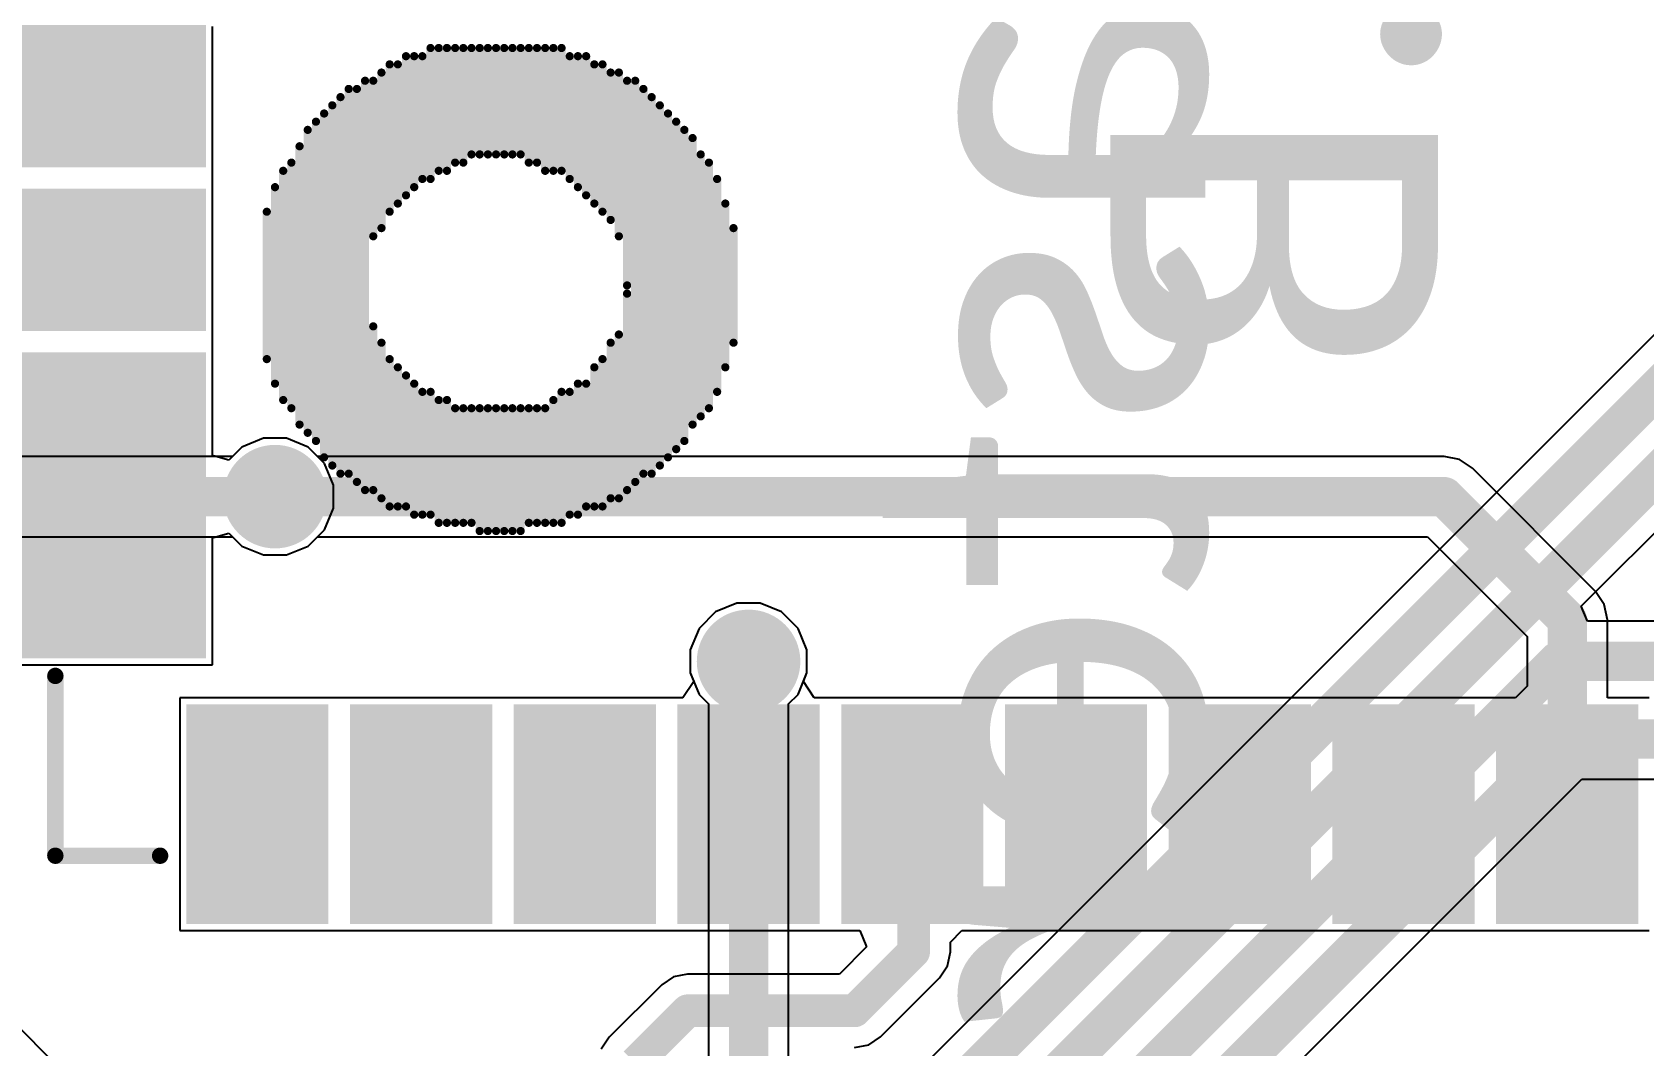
# Model space of a CAD drawing. Header units: millimetres. Extents: x -0.42 to 2.4, y -0.33 to 1.81.
# Drawn here: x 1.1859 to 1.678, y 0.1903 to 0.4998 of the extents above; entities that cross this region are included whole.
import ezdxf

# ---------------------------------------------------------------- set-up
doc = ezdxf.new("R2010")
doc.units = ezdxf.units.MM
doc.header["$MEASUREMENT"] = 0
for name, color, linetype in [('BottomLayer', 5, 'Continuous'), ('BottomOverlay', 54, 'Continuous'), ('BottomSolder', 6, 'Continuous'), ('TopLayer', 1, 'Continuous'), ('TopOverlay', 2, 'Continuous'), ('TopPaste', 8, 'Continuous'), ('TopSolder', 216, 'Continuous'), ('ViaHoleLayer', 16, 'Continuous')]:
    doc.layers.add(name, color=color, linetype=linetype)
doc.styles.add('Calibri', font='calibriz.ttf', dxfattribs={"height": 0.2})

# ---------------------------------------------------------------- blocks, each defined once
blk = doc.blocks.new('41_SMD_M______19')
at = {"layer": 'TopLayer'}
for points in [[(0.31496, 0.11732), (0.37402, 0.11732), (0.37402, 0.08189), (0.31496, 0.08189)], [(0.31496, 0.06732), (0.37402, 0.06732), (0.37402, 0.03189), (0.31496, 0.03189)], [(0.31496, 0.01732), (0.37402, 0.01732), (0.37402, -0.01811), (0.31496, -0.01811)], [(0.31496, -0.03268), (0.37402, -0.03268), (0.37402, -0.06811), (0.31496, -0.06811)], [(0.31496, -0.08268), (0.37402, -0.08268), (0.37402, -0.11811), (0.31496, -0.11811)], [(0.31496, -0.13268), (0.37402, -0.13268), (0.37402, -0.16811), (0.31496, -0.16811)], [(0.31496, -0.18268), (0.37402, -0.18268), (0.37402, -0.21811), (0.31496, -0.21811)], [(0.31496, -0.23268), (0.37402, -0.23268), (0.37402, -0.26811), (0.31496, -0.26811)], [(0.31496, -0.28268), (0.37402, -0.28268), (0.37402, -0.31811), (0.31496, -0.31811)], [(0.10748, -0.37913), (0.10748, -0.32008), (0.14291, -0.32008), (0.14291, -0.37913)], [(0.15748, -0.37913), (0.15748, -0.32008), (0.19291, -0.32008), (0.19291, -0.37913)], [(0.20748, -0.37913), (0.20748, -0.32008), (0.24291, -0.32008), (0.24291, -0.37913)], [(0.25748, -0.37913), (0.25748, -0.32008), (0.29291, -0.32008), (0.29291, -0.37913)]]:
    blk.add_hatch(color=1, dxfattribs=at).paths.add_polyline_path(points)
at = {"layer": 'TopPaste'}
for points in [[(0.31496, 0.11732), (0.37402, 0.11732), (0.37402, 0.08189), (0.31496, 0.08189)], [(0.31496, 0.06732), (0.37402, 0.06732), (0.37402, 0.03189), (0.31496, 0.03189)], [(0.31496, 0.01732), (0.37402, 0.01732), (0.37402, -0.01811), (0.31496, -0.01811)], [(0.31496, -0.03268), (0.37402, -0.03268), (0.37402, -0.06811), (0.31496, -0.06811)], [(0.31496, -0.08268), (0.37402, -0.08268), (0.37402, -0.11811), (0.31496, -0.11811)], [(0.31496, -0.13268), (0.37402, -0.13268), (0.37402, -0.16811), (0.31496, -0.16811)], [(0.31496, -0.18268), (0.37402, -0.18268), (0.37402, -0.21811), (0.31496, -0.21811)], [(0.31496, -0.23268), (0.37402, -0.23268), (0.37402, -0.26811), (0.31496, -0.26811)], [(0.31496, -0.28268), (0.37402, -0.28268), (0.37402, -0.31811), (0.31496, -0.31811)], [(0.10748, -0.37913), (0.10748, -0.32008), (0.14291, -0.32008), (0.14291, -0.37913)], [(0.15748, -0.37913), (0.15748, -0.32008), (0.19291, -0.32008), (0.19291, -0.37913)], [(0.20748, -0.37913), (0.20748, -0.32008), (0.24291, -0.32008), (0.24291, -0.37913)], [(0.25748, -0.37913), (0.25748, -0.32008), (0.29291, -0.32008), (0.29291, -0.37913)]]:
    blk.add_hatch(color=8, dxfattribs=at).paths.add_polyline_path(points)
at = {"layer": 'TopSolder'}
for points in [[(0.31096, 0.12132), (0.37802, 0.12132), (0.37802, 0.07789), (0.31096, 0.07789)], [(0.31096, 0.07132), (0.37802, 0.07132), (0.37802, 0.02789), (0.31096, 0.02789)], [(0.31096, 0.02132), (0.37802, 0.02132), (0.37802, -0.02211), (0.31096, -0.02211)], [(0.31096, -0.02868), (0.37802, -0.02868), (0.37802, -0.07211), (0.31096, -0.07211)], [(0.31096, -0.07868), (0.37802, -0.07868), (0.37802, -0.12211), (0.31096, -0.12211)], [(0.31096, -0.12868), (0.37802, -0.12868), (0.37802, -0.17211), (0.31096, -0.17211)], [(0.31096, -0.17868), (0.37802, -0.17868), (0.37802, -0.22211), (0.31096, -0.22211)], [(0.31096, -0.22868), (0.37802, -0.22868), (0.37802, -0.27211), (0.31096, -0.27211)], [(0.31096, -0.27868), (0.37802, -0.27868), (0.37802, -0.32211), (0.31096, -0.32211)], [(0.10348, -0.38313), (0.10348, -0.31608), (0.14691, -0.31608), (0.14691, -0.38313)], [(0.15348, -0.38313), (0.15348, -0.31608), (0.19691, -0.31608), (0.19691, -0.38313)], [(0.20348, -0.38313), (0.20348, -0.31608), (0.24691, -0.31608), (0.24691, -0.38313)], [(0.25348, -0.38313), (0.25348, -0.31608), (0.29691, -0.31608), (0.29691, -0.38313)]]:
    blk.add_hatch(color=216, dxfattribs=at).paths.add_polyline_path(points)
at = {"layer": 'TopOverlay', "const_width": 0.005}
for points in [[(0.35716, -0.36208), (0.35716, -0.33008)], [(0.35716, -0.36208), (0.30224, -0.36208)]]:
    blk.add_lwpolyline(points, dxfattribs=at)
at = {"layer": 'TopOverlay', "const_width": 0.0025}
for points in [[(0.35591, -0.33008, 1), (0.35841, -0.33008, 1)], [(0.30099, -0.36208, 1), (0.30349, -0.36208, 1)], [(0.35591, -0.36208, 1), (0.35841, -0.36208, 1)], [(0.35591, -0.36208, 1), (0.35841, -0.36208, 1)]]:
    blk.add_lwpolyline(points, format="xyb", close=True, dxfattribs=at)

msp = doc.modelspace()

# ---------------------------------------------------------------- hatches: boundary and pattern name
at = {"layer": 'BottomLayer'}
h = msp.add_hatch(color=5, dxfattribs=at)
edge = h.paths.add_edge_path()
edge.add_arc((1.26, 0.358), 0.01181, 0, 360)
h = msp.add_hatch(color=5, dxfattribs=at)
edge = h.paths.add_edge_path()
edge.add_arc((1.40461, 0.30769), 0.01181, 0, 360)
at = {"layer": 'BottomSolder'}
h = msp.add_hatch(color=6, dxfattribs=at)
edge = h.paths.add_edge_path()
edge.add_arc((1.26, 0.358), 0.01581, 0, 360)
h = msp.add_hatch(color=6, dxfattribs=at)
edge = h.paths.add_edge_path()
edge.add_arc((1.40461, 0.30769), 0.01581, 0, 360)
at = {"layer": 'TopLayer'}
h = msp.add_hatch(color=1, dxfattribs=at)
edge = h.paths.add_edge_path()
edge.add_arc((1.26, 0.358), 0.01181, 0, 360)
h = msp.add_hatch(color=1, dxfattribs=at)
edge = h.paths.add_edge_path()
edge.add_arc((1.40461, 0.30769), 0.01181, 0, 360)
at = {"layer": 'TopSolder'}
h = msp.add_hatch(color=216, dxfattribs=at)
edge = h.paths.add_edge_path()
edge.add_arc((1.26, 0.358), 0.01581, 0, 360)
h = msp.add_hatch(color=216, dxfattribs=at)
edge = h.paths.add_edge_path()
edge.add_arc((1.40461, 0.30769), 0.01581, 0, 360)
at = {"layer": 'ViaHoleLayer'}
h = msp.add_hatch(color=16, dxfattribs=at)
edge = h.paths.add_edge_path()
edge.add_arc((1.26, 0.358), 0.00591, 0, 360)
h = msp.add_hatch(color=16, dxfattribs=at)
edge = h.paths.add_edge_path()
edge.add_arc((1.40461, 0.30769), 0.00591, 0, 360)

# ---------------------------------------------------------------- linework, layer by layer
at = {"layer": 'BottomLayer'}
for p, q in [((1.71443, 0.44074), (1.3693, 0.0956)), ((1.65885, 0.32455), (1.76326, 0.42895)), ((1.25646, 0.37581), (1.24991, 0.3731)), ((1.26354, 0.37581), (1.25646, 0.37581)), ((1.27009, 0.3731), (1.26354, 0.37581)), ((1.24705, 0.37024), (1.11495, 0.37024)), ((1.24991, 0.3731), (1.24705, 0.37024)), ((1.2751, 0.36809), (1.27009, 0.3731)), ((1.27781, 0.36154), (1.2751, 0.36809)), ((1.27781, 0.35446), (1.27781, 0.36154)), ((1.2751, 0.34791), (1.27781, 0.35446)), ((1.11495, 0.34576), (1.24705, 0.34576)), ((1.24705, 0.34576), (1.24991, 0.3429)), ((1.27009, 0.3429), (1.2751, 0.34791)), ((1.24991, 0.3429), (1.25646, 0.34019)), ((1.25646, 0.34019), (1.26354, 0.34019)), ((1.26354, 0.34019), (1.27009, 0.3429)), ((1.40106, 0.3255), (1.39452, 0.32279)), ((1.40815, 0.3255), (1.40106, 0.3255)), ((1.4147, 0.32279), (1.40815, 0.3255)), ((1.39452, 0.32279), (1.38951, 0.31778)), ((1.41971, 0.31778), (1.4147, 0.32279)), ((1.66076, 0.31993), (1.65885, 0.32455)), ((1.69153, 0.31993), (1.66076, 0.31993)), ((1.38951, 0.31778), (1.3868, 0.31124)), ((1.42242, 0.31124), (1.41971, 0.31778)), ((1.3868, 0.31124), (1.3868, 0.30415)), ((1.42242, 0.30415), (1.42242, 0.31124)), ((1.34881, 0.02886), (1.07534, 0.30234)), ((1.3868, 0.30415), (1.38951, 0.2976)), ((1.41971, 0.2976), (1.42242, 0.30415)), ((1.38951, 0.2976), (1.39237, 0.29474)), ((1.41684, 0.29474), (1.41971, 0.2976)), ((1.39237, 0.29474), (1.39237, 0.17367)), ((1.41684, 0.16861), (1.41684, 0.29474)), ((1.5083, 0.121), (1.65907, 0.27176)), ((1.65907, 0.27176), (1.73091, 0.27176))]:
    msp.add_line(p, q, dxfattribs=at)
at = {"layer": 'BottomLayer', "const_width": 0.012}
for points in [[(1.41732, 0.10032), (1.75461, 0.43761)], [(1.37795, 0.08695), (1.72667, 0.43567)], [(1.102, 0.358), (1.26, 0.358)], [(1.40461, 0.16861), (1.40461, 0.30769)], [(1.45669, 0.11269), (1.65169, 0.30769)], [(1.65169, 0.30769), (1.70449, 0.30769)], [(1.49606, 0.12606), (1.654, 0.284)], [(1.654, 0.284), (1.73091, 0.284)]]:
    msp.add_lwpolyline(points, dxfattribs=at)
at = {"layer": 'BottomLayer', "const_width": 0.006}
for points in [[(1.257, 0.358, 1), (1.263, 0.358, 1)], [(1.40161, 0.30769, 1), (1.40761, 0.30769, 1)], [(1.64869, 0.30769, 1), (1.65469, 0.30769, 1)], [(1.64869, 0.30769, 1), (1.65469, 0.30769, 1)], [(1.651, 0.284, 1), (1.657, 0.284, 1)], [(1.651, 0.284, 1), (1.657, 0.284, 1)]]:
    msp.add_lwpolyline(points, format="xyb", close=True, dxfattribs=at)
at = {"layer": 'TopLayer'}
for p, q in [((1.24092, 0.45903), (1.24092, 0.5016)), ((1.24092, 0.45531), (1.24092, 0.45903)), ((1.24092, 0.4516), (1.24092, 0.45531)), ((1.24092, 0.40903), (1.24092, 0.4516)), ((1.24092, 0.40531), (1.24092, 0.40903)), ((1.24092, 0.37064), (1.24092, 0.40531)), ((1.25646, 0.37581), (1.24991, 0.3731)), ((1.26354, 0.37581), (1.25646, 0.37581)), ((1.27009, 0.3731), (1.26354, 0.37581)), ((1.24117, 0.37048), (1.24092, 0.37064)), ((1.24592, 0.36911), (1.24117, 0.37048)), ((1.24991, 0.3731), (1.24592, 0.36911)), ((1.27295, 0.37024), (1.27009, 0.3731)), ((1.617, 0.37024), (1.27295, 0.37024)), ((1.62168, 0.3693), (1.617, 0.37024)), ((1.62565, 0.36665), (1.62168, 0.3693)), ((1.66326, 0.32905), (1.62565, 0.36665)), ((1.24092, 0.34536), (1.24117, 0.34552)), ((1.24092, 0.3066), (1.24092, 0.34536)), ((1.24117, 0.34552), (1.24592, 0.34689)), ((1.24592, 0.34689), (1.24991, 0.3429)), ((1.27009, 0.3429), (1.27295, 0.34576)), ((1.27295, 0.34576), (1.61193, 0.34576)), ((1.61193, 0.34576), (1.64237, 0.31533)), ((1.24991, 0.3429), (1.25646, 0.34019)), ((1.25646, 0.34019), (1.26354, 0.34019)), ((1.26354, 0.34019), (1.27009, 0.3429)), ((1.40106, 0.3255), (1.39452, 0.32279)), ((1.40815, 0.3255), (1.40106, 0.3255)), ((1.4147, 0.32279), (1.40815, 0.3255)), ((1.66591, 0.32508), (1.66326, 0.32905)), ((1.66684, 0.32039), (1.66591, 0.32508)), ((1.39452, 0.32279), (1.38951, 0.31778)), ((1.41971, 0.31778), (1.4147, 0.32279)), ((1.66684, 0.29655), (1.66684, 0.32039)), ((1.38951, 0.31778), (1.3868, 0.31124)), ((1.42242, 0.31124), (1.41971, 0.31778)), ((1.64237, 0.31533), (1.64237, 0.30009)), ((1.3868, 0.31124), (1.3868, 0.30415)), ((1.42242, 0.30415), (1.42242, 0.31124)), ((1.16987, 0.3066), (1.24092, 0.3066)), ((1.38787, 0.30155), (1.38453, 0.29655)), ((1.3868, 0.30415), (1.38787, 0.30155)), ((1.42134, 0.30155), (1.42242, 0.30415)), ((1.42468, 0.29655), (1.42134, 0.30155)), ((1.27589, 0.29655), (1.23089, 0.29655)), ((1.23089, 0.29655), (1.23089, 0.2255)), ((1.27961, 0.29655), (1.27589, 0.29655)), ((1.28332, 0.29655), (1.27961, 0.29655)), ((1.32589, 0.29655), (1.28332, 0.29655)), ((1.32961, 0.29655), (1.32589, 0.29655)), ((1.33332, 0.29655), (1.32961, 0.29655)), ((1.37589, 0.29655), (1.33332, 0.29655)), ((1.37961, 0.29655), (1.37589, 0.29655)), ((1.38453, 0.29655), (1.37961, 0.29655)), ((1.43089, 0.29655), (1.42468, 0.29655)), ((1.43332, 0.29655), (1.43089, 0.29655)), ((1.47589, 0.29655), (1.43332, 0.29655)), ((1.47961, 0.29655), (1.47589, 0.29655)), ((1.48332, 0.29655), (1.47961, 0.29655)), ((1.52589, 0.29655), (1.48332, 0.29655)), ((1.52961, 0.29655), (1.52589, 0.29655)), ((1.53332, 0.29655), (1.52961, 0.29655)), ((1.57589, 0.29655), (1.53332, 0.29655)), ((1.57961, 0.29655), (1.57589, 0.29655)), ((1.58332, 0.29655), (1.57961, 0.29655)), ((1.62589, 0.29655), (1.58332, 0.29655)), ((1.62961, 0.29655), (1.62589, 0.29655)), ((1.63884, 0.29655), (1.62961, 0.29655)), ((1.64237, 0.30009), (1.63884, 0.29655)), ((1.67589, 0.29655), (1.66684, 0.29655)), ((1.67961, 0.29655), (1.67589, 0.29655)), ((1.23089, 0.2255), (1.27589, 0.2255)), ((1.27589, 0.2255), (1.27961, 0.2255)), ((1.27961, 0.2255), (1.28332, 0.2255)), ((1.28332, 0.2255), (1.32589, 0.2255)), ((1.32589, 0.2255), (1.32961, 0.2255)), ((1.32961, 0.2255), (1.33332, 0.2255)), ((1.33332, 0.2255), (1.37589, 0.2255)), ((1.37589, 0.2255), (1.37961, 0.2255)), ((1.37961, 0.2255), (1.38332, 0.2255)), ((1.38332, 0.2255), (1.42589, 0.2255)), ((1.42589, 0.2255), (1.42961, 0.2255)), ((1.42961, 0.2255), (1.43332, 0.2255)), ((1.43332, 0.2255), (1.43856, 0.2255)), ((1.43856, 0.2255), (1.44063, 0.2205)), ((1.46622, 0.22196), (1.46975, 0.2255)), ((1.46622, 0.219), (1.46622, 0.22196)), ((1.46975, 0.2255), (1.47961, 0.2255)), ((1.47961, 0.2255), (1.48332, 0.2255)), ((1.48332, 0.2255), (1.52589, 0.2255)), ((1.52589, 0.2255), (1.52961, 0.2255)), ((1.52961, 0.2255), (1.53332, 0.2255)), ((1.53332, 0.2255), (1.57589, 0.2255)), ((1.57589, 0.2255), (1.57961, 0.2255)), ((1.57961, 0.2255), (1.58332, 0.2255)), ((1.58332, 0.2255), (1.62589, 0.2255)), ((1.62589, 0.2255), (1.62961, 0.2255)), ((1.62961, 0.2255), (1.63332, 0.2255)), ((1.63332, 0.2255), (1.67589, 0.2255)), ((1.67589, 0.2255), (1.67961, 0.2255)), ((1.44063, 0.2205), (1.43235, 0.21222)), ((1.46536, 0.21471), (1.46622, 0.219)), ((1.386, 0.21222), (1.38171, 0.21136)), ((1.43235, 0.21222), (1.386, 0.21222)), ((1.386, 0.21222), (1.386, 0.21222)), ((1.46293, 0.21107), (1.46536, 0.21471)), ((1.37807, 0.20893), (1.36207, 0.19293)), ((1.38171, 0.21136), (1.37807, 0.20893)), ((1.37807, 0.20893), (1.37807, 0.20893)), ((1.44493, 0.19307), (1.46293, 0.21107)), ((1.46293, 0.21107), (1.46293, 0.21107)), ((1.36207, 0.19293), (1.35964, 0.18929)), ((1.44129, 0.19064), (1.44493, 0.19307)), ((1.437, 0.18978), (1.44129, 0.19064))]:
    msp.add_line(p, q, dxfattribs=at)
for points, const_width in [([(1.26, 0.358), (1.617, 0.358)], 0.012), ([(1.617, 0.358), (1.65461, 0.32039)], 0.012), ([(1.65461, 0.26102), (1.65461, 0.32039)], 0.012), ([(1.40461, 0.26102), (1.40461, 0.30769)], 0.012), ([(1.45461, 0.26102), (1.455, 0.26063)], 0.01), ([(1.455, 0.219), (1.455, 0.26063)], 0.01), ([(1.437, 0.201), (1.455, 0.219)], 0.01), ([(1.37, 0.185), (1.386, 0.201)], 0.01), ([(1.386, 0.201), (1.437, 0.201)], 0.01)]:
    msp.add_lwpolyline(points, dxfattribs=dict(at, const_width=const_width))
for points, const_width in [([(1.257, 0.358, 1), (1.263, 0.358, 1)], 0.006), ([(1.614, 0.358, 1), (1.62, 0.358, 1)], 0.006), ([(1.614, 0.358, 1), (1.62, 0.358, 1)], 0.006), ([(1.65161, 0.32039, 1), (1.65761, 0.32039, 1)], 0.006), ([(1.65161, 0.32039, 1), (1.65761, 0.32039, 1)], 0.006), ([(1.40161, 0.30769, 1), (1.40761, 0.30769, 1)], 0.006), ([(1.40161, 0.26102, 1), (1.40761, 0.26102, 1)], 0.006), ([(1.45211, 0.26102, 1), (1.45711, 0.26102, 1)], 0.005), ([(1.65161, 0.26102, 1), (1.65761, 0.26102, 1)], 0.006), ([(1.4525, 0.26063, 1), (1.4575, 0.26063, 1)], 0.005), ([(1.4525, 0.26063, 1), (1.4575, 0.26063, 1)], 0.005), ([(1.4525, 0.219, 1), (1.4575, 0.219, 1)], 0.005), ([(1.4525, 0.219, 1), (1.4575, 0.219, 1)], 0.005), ([(1.3835, 0.201, 1), (1.3885, 0.201, 1)], 0.005), ([(1.3835, 0.201, 1), (1.3885, 0.201, 1)], 0.005), ([(1.4345, 0.201, 1), (1.4395, 0.201, 1)], 0.005), ([(1.4345, 0.201, 1), (1.4395, 0.201, 1)], 0.005)]:
    msp.add_lwpolyline(points, format="xyb", close=True, dxfattribs=dict(at, const_width=const_width))
at = {"layer": 'TopOverlay', "const_width": 0.0025}
for points in [[(1.3, 0.45), (1.3, 0.4925)], [(1.3025, 0.4525), (1.3025, 0.4925)], [(1.305, 0.455), (1.305, 0.4925)], [(1.3075, 0.455), (1.3075, 0.495)], [(1.31, 0.4575), (1.31, 0.495)], [(1.3125, 0.4575), (1.3125, 0.495)], [(1.315, 0.46), (1.315, 0.495)], [(1.3175, 0.46), (1.3175, 0.495)], [(1.32, 0.4625), (1.32, 0.495)], [(1.3225, 0.4625), (1.3225, 0.495)], [(1.325, 0.4625), (1.325, 0.495)], [(1.3275, 0.4625), (1.3275, 0.495)], [(1.33, 0.4625), (1.33, 0.495)], [(1.3325, 0.4625), (1.3325, 0.495)], [(1.335, 0.4625), (1.335, 0.495)], [(1.3375, 0.46), (1.3375, 0.495)], [(1.34, 0.46), (1.34, 0.495)], [(1.3425, 0.4575), (1.3425, 0.495)], [(1.345, 0.4575), (1.345, 0.495)], [(1.3475, 0.4575), (1.3475, 0.495)], [(1.35, 0.455), (1.35, 0.4925)], [(1.3525, 0.4525), (1.3525, 0.4925)], [(1.355, 0.45), (1.355, 0.4925)], [(1.2925, 0.44), (1.2925, 0.4875)], [(1.295, 0.445), (1.295, 0.49)], [(1.2975, 0.4475), (1.2975, 0.49)], [(1.3575, 0.4475), (1.3575, 0.49)], [(1.36, 0.445), (1.36, 0.49)], [(1.3625, 0.4425), (1.3625, 0.4875)], [(1.365, 0.4375), (1.365, 0.4875)], [(1.2825, 0.365), (1.2825, 0.4825)], [(1.285, 0.3625), (1.285, 0.4825)], [(1.2875, 0.36), (1.2875, 0.485)], [(1.29, 0.4375), (1.29, 0.485)], [(1.3675, 0.4225), (1.3675, 0.485)], [(1.37, 0.3625), (1.37, 0.485)], [(1.3725, 0.365), (1.3725, 0.4825)], [(1.2775, 0.3675), (1.2775, 0.4775)], [(1.28, 0.365), (1.28, 0.48)], [(1.375, 0.365), (1.375, 0.48)], [(1.3775, 0.3675), (1.3775, 0.4775)], [(1.2725, 0.375), (1.2725, 0.4725)], [(1.275, 0.37), (1.275, 0.475)], [(1.38, 0.37), (1.38, 0.475)], [(1.3825, 0.3725), (1.3825, 0.4725)], [(1.27, 0.3775), (1.27, 0.47)], [(1.385, 0.375), (1.385, 0.47)], [(1.3875, 0.38), (1.3875, 0.4675)], [(1.2675, 0.38), (1.2675, 0.465)], [(1.39, 0.3825), (1.39, 0.4625)], [(1.2625, 0.3875), (1.2625, 0.4575)], [(1.265, 0.385), (1.265, 0.46)], [(1.3925, 0.385), (1.3925, 0.46)], [(1.26, 0.3925), (1.26, 0.4525)], [(1.395, 0.39), (1.395, 0.455)], [(1.3975, 0.3975), (1.3975, 0.4475)], [(1.2575, 0.4), (1.2575, 0.445)], [(1.4, 0.405), (1.4, 0.44)], [(1.3675, 0.36), (1.3675, 0.42)], [(1.29, 0.36), (1.29, 0.41)], [(1.365, 0.3575), (1.365, 0.4075)], [(1.2925, 0.3575), (1.2925, 0.405)], [(1.3625, 0.3575), (1.3625, 0.405)], [(1.295, 0.355), (1.295, 0.4)], [(1.2975, 0.355), (1.2975, 0.3975)], [(1.3575, 0.355), (1.3575, 0.3975)], [(1.36, 0.355), (1.36, 0.4)], [(1.3, 0.355), (1.3, 0.395)], [(1.3025, 0.3525), (1.3025, 0.3925)], [(1.3525, 0.3525), (1.3525, 0.3925)], [(1.355, 0.355), (1.355, 0.3925)], [(1.305, 0.3525), (1.305, 0.39)], [(1.3075, 0.3525), (1.3075, 0.39)], [(1.3475, 0.35), (1.3475, 0.39)], [(1.35, 0.3525), (1.35, 0.39)], [(1.31, 0.35), (1.31, 0.3875)], [(1.3125, 0.35), (1.3125, 0.3875)], [(1.315, 0.35), (1.315, 0.385)], [(1.3175, 0.35), (1.3175, 0.385)], [(1.32, 0.35), (1.32, 0.385)], [(1.3225, 0.3475), (1.3225, 0.385)], [(1.325, 0.3475), (1.325, 0.385)], [(1.3275, 0.3475), (1.3275, 0.385)], [(1.33, 0.3475), (1.33, 0.385)], [(1.3325, 0.3475), (1.3325, 0.385)], [(1.335, 0.3475), (1.335, 0.385)], [(1.3375, 0.35), (1.3375, 0.385)], [(1.34, 0.35), (1.34, 0.385)], [(1.3425, 0.35), (1.3425, 0.385)], [(1.345, 0.35), (1.345, 0.3875)]]:
    msp.add_lwpolyline(points, dxfattribs=at)
at = {"layer": 'TopOverlay', "const_width": 0.00125}
for points in [[(1.29937, 0.4925, 1), (1.30062, 0.4925, 1)], [(1.30187, 0.4925, 1), (1.30313, 0.4925, 1)], [(1.30438, 0.4925, 1), (1.30563, 0.4925, 1)], [(1.30688, 0.495, 1), (1.30812, 0.495, 1)], [(1.30937, 0.495, 1), (1.31062, 0.495, 1)], [(1.31187, 0.495, 1), (1.31313, 0.495, 1)], [(1.31438, 0.495, 1), (1.31563, 0.495, 1)], [(1.31688, 0.495, 1), (1.31812, 0.495, 1)], [(1.31937, 0.495, 1), (1.32062, 0.495, 1)], [(1.32187, 0.495, 1), (1.32313, 0.495, 1)], [(1.32438, 0.495, 1), (1.32563, 0.495, 1)], [(1.32688, 0.495, 1), (1.32812, 0.495, 1)], [(1.32937, 0.495, 1), (1.33062, 0.495, 1)], [(1.33187, 0.495, 1), (1.33312, 0.495, 1)], [(1.33438, 0.495, 1), (1.33563, 0.495, 1)], [(1.33688, 0.495, 1), (1.33813, 0.495, 1)], [(1.33937, 0.495, 1), (1.34062, 0.495, 1)], [(1.34187, 0.495, 1), (1.34312, 0.495, 1)], [(1.34438, 0.495, 1), (1.34563, 0.495, 1)], [(1.34688, 0.495, 1), (1.34813, 0.495, 1)], [(1.34937, 0.4925, 1), (1.35062, 0.4925, 1)], [(1.35187, 0.4925, 1), (1.35312, 0.4925, 1)], [(1.35438, 0.4925, 1), (1.35563, 0.4925, 1)], [(1.29188, 0.4875, 1), (1.29313, 0.4875, 1)], [(1.29438, 0.49, 1), (1.29563, 0.49, 1)], [(1.29688, 0.49, 1), (1.29812, 0.49, 1)], [(1.35688, 0.49, 1), (1.35813, 0.49, 1)], [(1.35938, 0.49, 1), (1.36062, 0.49, 1)], [(1.36187, 0.4875, 1), (1.36312, 0.4875, 1)], [(1.36437, 0.4875, 1), (1.36563, 0.4875, 1)], [(1.28188, 0.4825, 1), (1.28313, 0.4825, 1)], [(1.28438, 0.4825, 1), (1.28563, 0.4825, 1)], [(1.28687, 0.485, 1), (1.28812, 0.485, 1)], [(1.28937, 0.485, 1), (1.29062, 0.485, 1)], [(1.36688, 0.485, 1), (1.36813, 0.485, 1)], [(1.36938, 0.485, 1), (1.37062, 0.485, 1)], [(1.37187, 0.4825, 1), (1.37312, 0.4825, 1)], [(1.27687, 0.4775, 1), (1.27812, 0.4775, 1)], [(1.27937, 0.48, 1), (1.28062, 0.48, 1)], [(1.37437, 0.48, 1), (1.37563, 0.48, 1)], [(1.37688, 0.4775, 1), (1.37813, 0.4775, 1)], [(1.27188, 0.4725, 1), (1.27313, 0.4725, 1)], [(1.27438, 0.475, 1), (1.27563, 0.475, 1)], [(1.37938, 0.475, 1), (1.38062, 0.475, 1)], [(1.38187, 0.4725, 1), (1.38312, 0.4725, 1)], [(1.26937, 0.47, 1), (1.27062, 0.47, 1)], [(1.38437, 0.47, 1), (1.38563, 0.47, 1)], [(1.38688, 0.4675, 1), (1.38813, 0.4675, 1)], [(1.26687, 0.465, 1), (1.26812, 0.465, 1)], [(1.31937, 0.4625, 1), (1.32062, 0.4625, 1)], [(1.32187, 0.4625, 1), (1.32313, 0.4625, 1)], [(1.32438, 0.4625, 1), (1.32563, 0.4625, 1)], [(1.32688, 0.4625, 1), (1.32812, 0.4625, 1)], [(1.32937, 0.4625, 1), (1.33062, 0.4625, 1)], [(1.33187, 0.4625, 1), (1.33312, 0.4625, 1)], [(1.33438, 0.4625, 1), (1.33563, 0.4625, 1)], [(1.38938, 0.4625, 1), (1.39062, 0.4625, 1)], [(1.26188, 0.4575, 1), (1.26313, 0.4575, 1)], [(1.26438, 0.46, 1), (1.26562, 0.46, 1)], [(1.30937, 0.4575, 1), (1.31062, 0.4575, 1)], [(1.31187, 0.4575, 1), (1.31313, 0.4575, 1)], [(1.31438, 0.46, 1), (1.31563, 0.46, 1)], [(1.31688, 0.46, 1), (1.31812, 0.46, 1)], [(1.33688, 0.46, 1), (1.33813, 0.46, 1)], [(1.33937, 0.46, 1), (1.34062, 0.46, 1)], [(1.34187, 0.4575, 1), (1.34312, 0.4575, 1)], [(1.34438, 0.4575, 1), (1.34563, 0.4575, 1)], [(1.34688, 0.4575, 1), (1.34813, 0.4575, 1)], [(1.39187, 0.46, 1), (1.39312, 0.46, 1)], [(1.25937, 0.4525, 1), (1.26063, 0.4525, 1)], [(1.30187, 0.4525, 1), (1.30313, 0.4525, 1)], [(1.30438, 0.455, 1), (1.30563, 0.455, 1)], [(1.30688, 0.455, 1), (1.30812, 0.455, 1)], [(1.34937, 0.455, 1), (1.35062, 0.455, 1)], [(1.35187, 0.4525, 1), (1.35312, 0.4525, 1)], [(1.39437, 0.455, 1), (1.39562, 0.455, 1)], [(1.29688, 0.4475, 1), (1.29812, 0.4475, 1)], [(1.29937, 0.45, 1), (1.30062, 0.45, 1)], [(1.35438, 0.45, 1), (1.35563, 0.45, 1)], [(1.35688, 0.4475, 1), (1.35813, 0.4475, 1)], [(1.39688, 0.4475, 1), (1.39813, 0.4475, 1)], [(1.25687, 0.445, 1), (1.25812, 0.445, 1)], [(1.29438, 0.445, 1), (1.29563, 0.445, 1)], [(1.35938, 0.445, 1), (1.36062, 0.445, 1)], [(1.36187, 0.4425, 1), (1.36312, 0.4425, 1)], [(1.28937, 0.4375, 1), (1.29062, 0.4375, 1)], [(1.29188, 0.44, 1), (1.29313, 0.44, 1)], [(1.36437, 0.4375, 1), (1.36563, 0.4375, 1)], [(1.39938, 0.44, 1), (1.40063, 0.44, 1)], [(1.36688, 0.4225, 1), (1.36813, 0.4225, 1)], [(1.36688, 0.42, 1), (1.36813, 0.42, 1)], [(1.28937, 0.41, 1), (1.29062, 0.41, 1)], [(1.36437, 0.4075, 1), (1.36563, 0.4075, 1)], [(1.29188, 0.405, 1), (1.29313, 0.405, 1)], [(1.36187, 0.405, 1), (1.36312, 0.405, 1)], [(1.39938, 0.405, 1), (1.40063, 0.405, 1)], [(1.25687, 0.4, 1), (1.25812, 0.4, 1)], [(1.29438, 0.4, 1), (1.29563, 0.4, 1)], [(1.29688, 0.3975, 1), (1.29812, 0.3975, 1)], [(1.35688, 0.3975, 1), (1.35813, 0.3975, 1)], [(1.35938, 0.4, 1), (1.36062, 0.4, 1)], [(1.39688, 0.3975, 1), (1.39813, 0.3975, 1)], [(1.25937, 0.3925, 1), (1.26063, 0.3925, 1)], [(1.29937, 0.395, 1), (1.30062, 0.395, 1)], [(1.30187, 0.3925, 1), (1.30313, 0.3925, 1)], [(1.35187, 0.3925, 1), (1.35312, 0.3925, 1)], [(1.35438, 0.3925, 1), (1.35563, 0.3925, 1)], [(1.30438, 0.39, 1), (1.30563, 0.39, 1)], [(1.30688, 0.39, 1), (1.30812, 0.39, 1)], [(1.34688, 0.39, 1), (1.34813, 0.39, 1)], [(1.34937, 0.39, 1), (1.35062, 0.39, 1)], [(1.39437, 0.39, 1), (1.39562, 0.39, 1)], [(1.26188, 0.3875, 1), (1.26313, 0.3875, 1)], [(1.26438, 0.385, 1), (1.26562, 0.385, 1)], [(1.30937, 0.3875, 1), (1.31062, 0.3875, 1)], [(1.31187, 0.3875, 1), (1.31313, 0.3875, 1)], [(1.31438, 0.385, 1), (1.31563, 0.385, 1)], [(1.31688, 0.385, 1), (1.31812, 0.385, 1)], [(1.31937, 0.385, 1), (1.32062, 0.385, 1)], [(1.32187, 0.385, 1), (1.32313, 0.385, 1)], [(1.32438, 0.385, 1), (1.32563, 0.385, 1)], [(1.32688, 0.385, 1), (1.32812, 0.385, 1)], [(1.32937, 0.385, 1), (1.33062, 0.385, 1)], [(1.33187, 0.385, 1), (1.33312, 0.385, 1)], [(1.33438, 0.385, 1), (1.33563, 0.385, 1)], [(1.33688, 0.385, 1), (1.33813, 0.385, 1)], [(1.33937, 0.385, 1), (1.34062, 0.385, 1)], [(1.34187, 0.385, 1), (1.34312, 0.385, 1)], [(1.34438, 0.3875, 1), (1.34563, 0.3875, 1)], [(1.39187, 0.385, 1), (1.39312, 0.385, 1)], [(1.26687, 0.38, 1), (1.26812, 0.38, 1)], [(1.38688, 0.38, 1), (1.38813, 0.38, 1)], [(1.38938, 0.3825, 1), (1.39062, 0.3825, 1)], [(1.26937, 0.3775, 1), (1.27062, 0.3775, 1)], [(1.27188, 0.375, 1), (1.27313, 0.375, 1)], [(1.38437, 0.375, 1), (1.38563, 0.375, 1)], [(1.27438, 0.37, 1), (1.27563, 0.37, 1)], [(1.37938, 0.37, 1), (1.38062, 0.37, 1)], [(1.38187, 0.3725, 1), (1.38312, 0.3725, 1)], [(1.27687, 0.3675, 1), (1.27812, 0.3675, 1)], [(1.27937, 0.365, 1), (1.28062, 0.365, 1)], [(1.28188, 0.365, 1), (1.28313, 0.365, 1)], [(1.37187, 0.365, 1), (1.37312, 0.365, 1)], [(1.37437, 0.365, 1), (1.37563, 0.365, 1)], [(1.37688, 0.3675, 1), (1.37813, 0.3675, 1)], [(1.28438, 0.3625, 1), (1.28563, 0.3625, 1)], [(1.28687, 0.36, 1), (1.28812, 0.36, 1)], [(1.28937, 0.36, 1), (1.29062, 0.36, 1)], [(1.36688, 0.36, 1), (1.36813, 0.36, 1)], [(1.36938, 0.3625, 1), (1.37062, 0.3625, 1)], [(1.29188, 0.3575, 1), (1.29313, 0.3575, 1)], [(1.29438, 0.355, 1), (1.29563, 0.355, 1)], [(1.29688, 0.355, 1), (1.29812, 0.355, 1)], [(1.29937, 0.355, 1), (1.30062, 0.355, 1)], [(1.35438, 0.355, 1), (1.35563, 0.355, 1)], [(1.35688, 0.355, 1), (1.35813, 0.355, 1)], [(1.35938, 0.355, 1), (1.36062, 0.355, 1)], [(1.36187, 0.3575, 1), (1.36312, 0.3575, 1)], [(1.36437, 0.3575, 1), (1.36563, 0.3575, 1)], [(1.30187, 0.3525, 1), (1.30313, 0.3525, 1)], [(1.30438, 0.3525, 1), (1.30563, 0.3525, 1)], [(1.30688, 0.3525, 1), (1.30812, 0.3525, 1)], [(1.30937, 0.35, 1), (1.31062, 0.35, 1)], [(1.31187, 0.35, 1), (1.31313, 0.35, 1)], [(1.31438, 0.35, 1), (1.31563, 0.35, 1)], [(1.31688, 0.35, 1), (1.31812, 0.35, 1)], [(1.31937, 0.35, 1), (1.32062, 0.35, 1)], [(1.33688, 0.35, 1), (1.33813, 0.35, 1)], [(1.33937, 0.35, 1), (1.34062, 0.35, 1)], [(1.34187, 0.35, 1), (1.34312, 0.35, 1)], [(1.34438, 0.35, 1), (1.34563, 0.35, 1)], [(1.34688, 0.35, 1), (1.34813, 0.35, 1)], [(1.34937, 0.3525, 1), (1.35062, 0.3525, 1)], [(1.35187, 0.3525, 1), (1.35312, 0.3525, 1)], [(1.32187, 0.3475, 1), (1.32313, 0.3475, 1)], [(1.32438, 0.3475, 1), (1.32563, 0.3475, 1)], [(1.32688, 0.3475, 1), (1.32812, 0.3475, 1)], [(1.32937, 0.3475, 1), (1.33062, 0.3475, 1)], [(1.33187, 0.3475, 1), (1.33312, 0.3475, 1)], [(1.33438, 0.3475, 1), (1.33563, 0.3475, 1)]]:
    msp.add_lwpolyline(points, format="xyb", close=True, dxfattribs=at)

# ---------------------------------------------------------------- block references
at = {"rotation": 270}
msp.add_blockref('41_SMD_M______19', (1.555, 0.60551), dxfattribs=at)

# ---------------------------------------------------------------- texts
at = {"layer": 'BottomOverlay', "style": 'Calibri', "text_generation_flag": 2}
for s, p in [('IR Blaster', (1.54412, 0.794)), ('rev.B', (1.61512, 0.721))]:
    msp.add_text(s, height=0.1, rotation=90, dxfattribs=at).set_placement(p)

doc.saveas('drawing.dxf')
